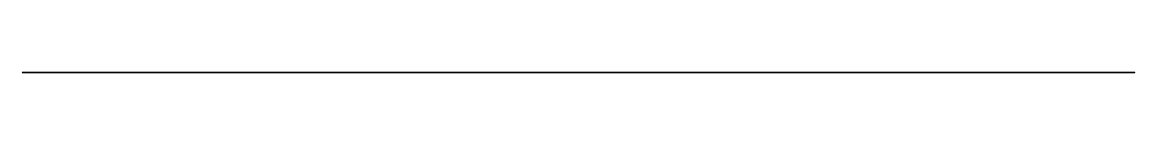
# Model space of a CAD drawing. Header units: millimetres. Extents: x 140.6 to 220.6, y 92.1 to 92.1.
import ezdxf

# ---------------------------------------------------------------- set-up
doc = ezdxf.new("R2010")
doc.units = ezdxf.units.MM
doc.layers.add('FIG 1', color=1, linetype='Continuous', lineweight=35)

msp = doc.modelspace()

# ---------------------------------------------------------------- hatches: boundary and pattern name
at = {"layer": 'FIG 1'}
h = msp.add_hatch(dxfattribs=at)
h.set_pattern_fill('ANSI31', color=256, scale=0.5, angle=30)
h.paths.add_polyline_path([(140.612, 92.125), (180.612, 92.125), (205.612, 92.125), (210.612, 92.125), (220.612, 92.125)])

# ---------------------------------------------------------------- linework, layer by layer
at = {"layer": 'FIG 1', "extrusion": (0, -1, 0), "elevation": -92.125}
msp.add_lwpolyline([(140.612, 70), (180.612, 70), (205.612, 45), (205.612, 20), (210.612, 20), (210.612, 10), (220.612, 10), (220.612, 0), (140.612, 0), (140.612, 70)], dxfattribs=at)

doc.saveas('drawing.dxf')
